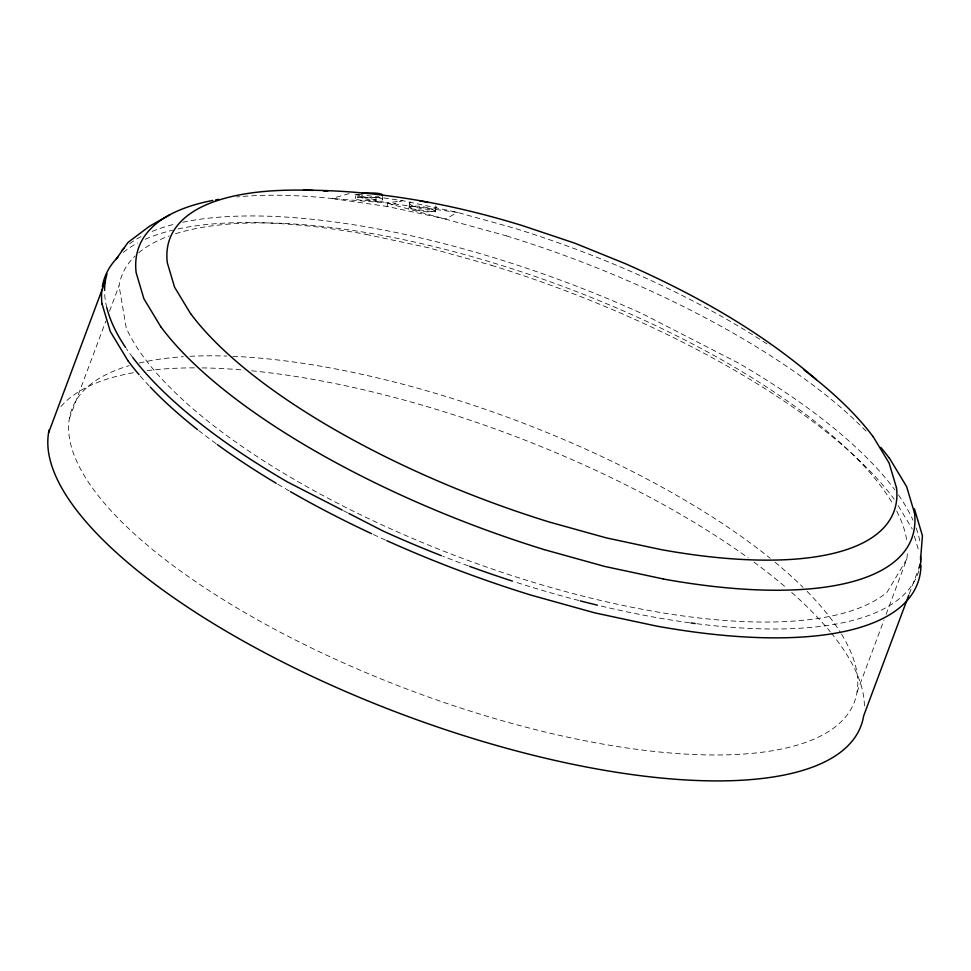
<?xml version="1.0" encoding="UTF-8"?>
<svg xmlns="http://www.w3.org/2000/svg" width="971" height="971" viewBox="0 0 971 971"><rect width="100%" height="100%" fill="white"/><g stroke="black" fill="none" stroke-linecap="round" stroke-linejoin="round"><path stroke-width="0.73" stroke-dasharray="4.86 3.64" d="M436.088 206.908L435.251 212.042L408.815 208.486L409.604 203.267A13.436 3.629 9.3 0 1 411.109 201.64M69.354 418.659L105.827 321.098M109.529 311.193L119.045 285.741A417.761 144.934 20.5 0 1 135.103 255.992M857.053 692.129L884.011 620.008M886.135 614.352L906.744 559.211A417.761 144.934 20.5 0 0 907.424 552.548M909.305 593.779L918.323 569.637M906.744 559.211L887.106 592.176A417.761 144.934 20.5 0 1 488.874 567.865A417.761 144.934 20.5 0 1 126.254 328.04L119.045 285.741M349.196 193.581L331.851 198.497A406.485 141.026 20.5 0 0 236.778 196.955M362.074 196.215L361.819 196.251A13.436 2.403 -1.6 0 0 356.915 199.431A13.436 2.403 -1.6 0 0 373.143 200.269L376.056 199.941M362.122 197.987L365.035 197.671A13.436 2.403 -1.6 0 1 381.275 198.509A13.436 2.403 -1.6 0 1 376.372 201.689L362.122 197.987L362.001 193.557M358.032 194.236L360.994 194.661M366.917 195.511L402.431 200.633L457.402 212.394L514.205 228.161A390.33 135.418 20.5 0 1 769.979 345.882M365.994 234.363L427.701 247.569L491.46 265.265M354.925 194.309L506.449 235.844M343.479 510.697L347.472 512.749M898.163 505.66L912.255 528.977M435.663 209.469L435.712 209.554A13.436 3.629 9.3 0 1 424.715 211.654A13.436 3.629 9.3 0 1 409.774 206.872L409.228 205.913M435.251 212.042L434.705 211.083A13.436 3.629 9.3 0 0 419.763 206.301A13.436 3.629 9.3 0 0 408.767 208.401L408.815 208.486M409.604 203.267L410.199 204.311A13.436 3.629 9.3 0 0 425.14 209.093A13.436 3.629 9.3 0 0 436.137 206.981L435.542 205.949A13.436 3.629 9.3 0 0 434.086 204.857M914.391 536.174L918.675 550.569M382.453 196.433L382.538 199.383M375.983 197.283L376.105 201.713M355.58 195.887L355.653 198.545M138.683 252.776A417.761 144.934 20.5 0 1 169.185 235.941M175.508 233.78A417.761 144.934 20.5 0 1 567.452 288.144A417.761 144.934 20.5 0 1 893.429 504.956M896.706 511.001A417.761 144.934 20.5 0 1 907.035 542.704M841.541 634.197A417.761 144.934 20.5 0 1 409.507 690.053A417.761 144.934 20.5 0 1 129.082 365.691M139.241 363.008A417.761 144.934 20.5 0 1 183.41 356.697M189.964 356.308A417.761 144.934 20.5 0 1 226.911 356.078M232.785 356.296A417.761 144.934 20.5 0 1 770.161 558.252M775.089 562.27A417.761 144.934 20.5 0 1 803.078 587.37M807.047 591.327A417.761 144.934 20.5 0 1 840.777 632.958M918.784 571.045A432.289 149.983 20.5 0 1 695.139 623.516M689.544 622.775A432.289 149.983 20.5 0 1 598.937 605.528M578.85 600.503A432.289 149.983 20.5 0 1 513.902 581.593M468.277 565.875A432.289 149.983 20.5 0 1 442.8 556.237M132.736 357.449A432.289 149.983 20.5 0 1 126.424 348.71M106.834 307.795A432.289 149.983 20.5 0 1 104.601 291.786M129.677 243.721A432.289 149.983 20.5 0 1 142.579 235.807M152.144 231.414A432.289 149.983 20.5 0 1 176.152 223.755M182.682 222.274A432.289 149.983 20.5 0 1 642.389 313.767L738.203 362.923A432.289 149.983 20.5 0 1 894.934 490.003M898.515 494.992A432.289 149.983 20.5 0 1 912.995 520.201M916.151 527.993A432.289 149.983 20.5 0 1 919.938 541.636M61.003 406.521A432.289 149.983 20.5 0 1 134.107 372.597M147.155 370.643A432.289 149.983 20.5 0 1 196.445 367.851M202.065 367.9A432.289 149.983 20.5 0 1 242.265 369.951M251.623 370.801A432.289 149.983 20.5 0 1 748.301 557.985M754.054 562.185A432.289 149.983 20.5 0 1 787.02 588.402M791.705 592.492A432.289 149.983 20.5 0 1 830.266 631.83M831.297 633.104A432.289 149.983 20.5 0 1 864.408 706.463M491.46 265.314A438.079 151.986 20.5 0 1 894.145 499.167M506.449 235.892A416.632 144.545 20.5 0 1 867.722 432.86M123.268 252.399A427.653 148.369 20.5 0 1 137.688 242.944M145.225 239.279A427.653 148.369 20.5 0 1 172.547 230.212M177.996 228.974A427.653 148.369 20.5 0 1 365.958 234.314M385.487 540.07A438.079 151.986 20.5 0 1 373.01 534.341M289.322 490.986A438.079 151.986 20.5 0 1 277.512 484.068M216.072 443.662A438.079 151.986 20.5 0 1 198.594 430.432M149.194 385.924A438.079 151.986 20.5 0 1 139.982 375.728M378.933 196.785A13.436 2.403 -1.6 0 1 376.25 197.259L373.07 197.611A13.436 2.403 -1.6 0 1 357.692 197.028A13.436 2.403 -1.6 0 1 359.064 194.066M387.502 203L387.126 206.459L445.81 219.009L457.402 212.394L387.502 203L331.851 198.497L387.126 206.459L402.431 200.633L387.502 203"/><path stroke-width="1.46" d="M920.532 559.757L922.45 535.798L914.415 508.78M48.55 432.896L105.341 280.983M908.771 595.199L863.656 715.87A432.289 149.983 20.5 0 1 427.325 723.468A432.289 149.983 20.5 0 1 49.108 430.032M918.857 568.217L920.447 563.957M116.035 259.306L128.002 242.434L149.425 226.292L170.034 214.64M361.746 193.593L364.914 193.241A13.436 2.403 -1.6 0 1 382.125 195.596M303.316 190.182C377.549 190.17 451.078 203.692 521.9 225.454L574.759 243.175L624.972 263.517C693.452 293.655 759.625 330.504 816.405 379.649M663.436 578.995L604.751 566.445L544.112 549.61M342.144 510.018L287.586 482.029A432.289 149.983 20.5 0 1 132.736 357.449M348.807 513.428L383.399 531.186A432.289 149.983 20.5 0 0 441.392 555.679M889.521 458.312L906.647 486.653L914.379 512.664M873.099 436.586L889.145 463.131L896.391 487.503M190.607 313.694L174.562 287.149L167.315 262.777A380.826 132.117 20.5 0 1 313.148 190.401M161.04 327.142L143.914 298.813L136.171 272.79A406.485 141.026 20.5 0 1 212.867 200.402M128.269 361.261L110.269 331.475L102.125 304.117M695.139 623.516A432.289 149.983 20.5 0 1 690.951 622.957M597.408 605.164A432.289 149.983 20.5 0 1 580.27 600.879M512.457 581.119A432.289 149.983 20.5 0 1 469.685 566.396M125.587 347.472A432.289 149.983 20.5 0 1 106.834 307.795M104.589 290.39A432.289 149.983 20.5 0 1 107.016 273.907M122.091 250.081A432.289 149.983 20.5 0 1 124.446 247.921M920.824 561.335A432.289 149.983 20.5 0 1 919.901 566.833M190.704 313.706A390.33 135.418 20.5 0 0 549.501 522.082L606.305 537.885L661.287 549.647A381.033 132.19 20.5 0 0 896.488 487.539M544.112 549.574A416.632 144.545 20.5 0 1 161.137 327.154M914.488 512.7A406.715 141.098 20.5 0 1 663.472 579.044M102.016 304.081A427.653 148.369 20.5 0 1 101.931 289.394M102.331 286.591A427.653 148.369 20.5 0 1 117.892 257.254M386.883 540.701A438.079 151.986 20.5 0 0 531.064 595.138L594.822 612.883L656.517 626.077A427.653 148.369 20.5 0 0 920.981 565.304M371.626 533.698A438.079 151.986 20.5 0 1 290.572 491.714M276.189 483.279A438.079 151.986 20.5 0 1 217.273 444.548M197.477 429.558A438.079 151.986 20.5 0 1 150.262 387.065M139.023 374.612A438.079 151.986 20.5 0 1 128.378 361.273M215.708 199.88A406.485 141.026 20.5 0 1 218.584 199.371M323.331 190.874A380.826 132.117 20.5 0 1 327.773 191.153M880.77 447.364A416.632 144.545 20.5 0 1 889.424 458.3M804.012 369.975A390.33 135.418 20.5 0 1 873.014 436.574M920.496 556.371A427.653 148.369 20.5 0 1 920.896 560.886M420.03 201.106A13.436 3.629 9.3 0 1 427.993 202.514"/></g></svg>
